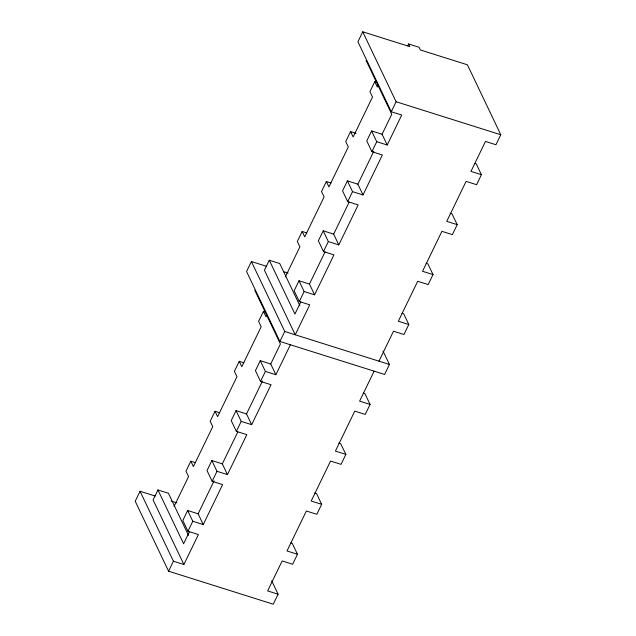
<?xml version="1.0" encoding="UTF-8"?>
<svg xmlns="http://www.w3.org/2000/svg" width="636" height="636" viewBox="0 0 636 636"><rect width="100%" height="100%" fill="white"/><g stroke="black" fill="none" stroke-linecap="round" stroke-linejoin="round"><path stroke-width="0.95" d="M155.128 496.016L140.055 491.262L135.214 501.255L168.58 571.2L273.265 604.2L278.107 594.215L271.691 580.763M266.476 266.285L251.395 261.531L246.553 271.524L279.92 341.468L384.605 374.469L389.447 364.476L383.047 351.072M407.7 45.744L408.566 43.956L409.846 46.651L362.735 31.8L357.901 41.785L391.259 111.737L401.729 115.037L387.205 145L376.735 141.701L371.607 130.936L366.765 140.93L371.893 151.686L382.363 154.985L363.005 194.942L352.535 191.643L347.399 180.878L342.558 190.872L347.693 201.628L358.163 204.927L338.797 244.884L328.327 241.585L323.199 230.82L318.358 240.813L323.486 251.57L333.956 254.869L314.589 294.826L304.127 291.526L298.992 280.77L294.15 290.755L299.286 301.512L309.748 304.819L295.231 334.782L264.433 270.213L269.274 260.227L279.745 263.527L299.842 305.67M188.502 535.409L168.405 493.258L157.935 489.959L153.093 499.944L183.884 564.514L198.408 534.55L187.946 531.251L182.81 520.487L187.652 510.501L198.122 513.801L203.25 524.557L222.616 484.608L212.146 481.309L207.018 470.545L211.86 460.559L222.322 463.859L227.457 474.615L246.824 434.666L236.354 431.367L231.218 420.603L236.059 410.618L246.53 413.917L251.665 424.673L271.023 384.724L260.553 381.425L255.426 370.661L260.267 360.676L270.729 363.975L275.865 374.731L290.39 344.768M195.443 462.666L190.824 461.211L185.982 471.197L188.55 476.579L174.026 506.542M219.651 412.724L215.032 411.269L210.19 421.255L212.758 426.637L193.392 466.593L190.824 461.211M243.85 362.782L239.231 361.328L234.398 371.313L236.958 376.695L217.599 416.652L215.032 411.269M265.284 311.966L263.439 311.386L258.598 321.371L261.165 326.753L241.799 366.71L239.231 361.328M306.783 232.935L302.164 231.48L297.322 241.465L299.89 246.848L285.373 276.811M330.99 182.993L326.371 181.538L321.53 191.523L324.098 196.906L304.731 236.862L302.164 231.48M356.12 133.345L350.579 131.596L345.738 141.582L348.297 146.964L328.939 186.92L326.371 181.538M377.553 82.529L374.779 81.654L369.937 91.64L372.505 97.022L353.139 136.979L350.579 131.596M266.858 315.003L266.007 316.768L263.439 311.386M378.197 85.272L377.347 87.037L374.779 81.654M168.58 571.2L173.421 561.214L140.055 491.262M187.946 531.251L192.788 521.258L187.652 510.501M212.146 481.309L216.987 471.316L211.86 460.559M236.354 431.367L241.195 421.374L236.059 410.618M260.553 381.425L265.395 371.432L260.267 360.676M279.92 341.468L284.761 331.483L251.395 261.531M299.286 301.512L304.127 291.526M323.486 251.57L328.327 241.585M347.693 201.628L352.535 191.643M371.893 151.686L376.735 141.701M391.259 111.737L396.101 101.744L362.735 31.8M189.488 531.601L183.597 543.764L157.935 489.959M198.122 513.801L214.117 480.792M222.322 463.859L237.816 431.892M246.53 413.917L262.453 381.067M270.729 363.975L280.412 343.997L254.75 290.191M300.828 301.869L294.937 314.033L269.274 260.227M314.589 294.826L309.462 284.061L325.036 251.928M338.797 244.884L333.661 234.12L349.156 202.161M363.005 194.942L357.869 184.178L373.793 151.328M387.205 145L382.077 134.236L391.752 114.265L366.09 60.46M374.135 371.17L359.61 401.133L370.08 404.432L365.239 414.418L354.769 411.118L335.411 451.075L345.873 454.374L341.039 464.36L330.569 461.06L311.203 501.017L321.673 504.316L316.831 514.301L306.361 511.002L287.003 550.959L297.465 554.258L292.624 564.243L282.161 560.944L267.637 590.916L278.107 594.215M378.976 361.176L393.501 331.213L403.963 334.512L408.805 324.527L403.677 313.763L401.928 313.214M426.136 263.272L427.877 263.821L433.013 274.585L428.171 284.57L417.701 281.271L398.343 321.228L408.805 324.527M450.105 213.267L451.989 213.847L457.22 224.643L452.379 234.628L441.909 231.329L422.543 271.286L433.013 274.585M474.543 163.388L476.292 163.937L481.42 174.701L476.579 184.686L466.108 181.387L446.75 221.344L457.22 224.643M408.566 43.956L419.029 47.263L420.317 49.95L467.42 64.8L500.786 134.745L495.945 144.738L485.475 141.431L470.95 171.402L481.42 174.701M338.765 442.998L340.65 443.586L345.873 454.374M396.101 101.744L500.786 134.745M371.607 130.936L382.077 134.236M347.399 180.878L357.869 184.178M323.199 230.82L333.661 234.12M283.433 271.628L288.14 273.114M298.992 280.77L309.462 284.061M284.761 331.483L389.447 364.476M363.204 393.12L364.945 393.668L370.08 404.432M265.395 371.432L275.865 374.731M241.195 421.374L251.665 424.673M314.796 493.003L316.537 493.552L321.673 504.316M216.987 471.316L227.457 474.615M171.148 501.065L176.8 502.845M290.588 542.945L292.337 543.494L297.465 554.258M192.788 521.258L203.25 524.557M173.421 561.214L183.884 564.514"/></g></svg>
